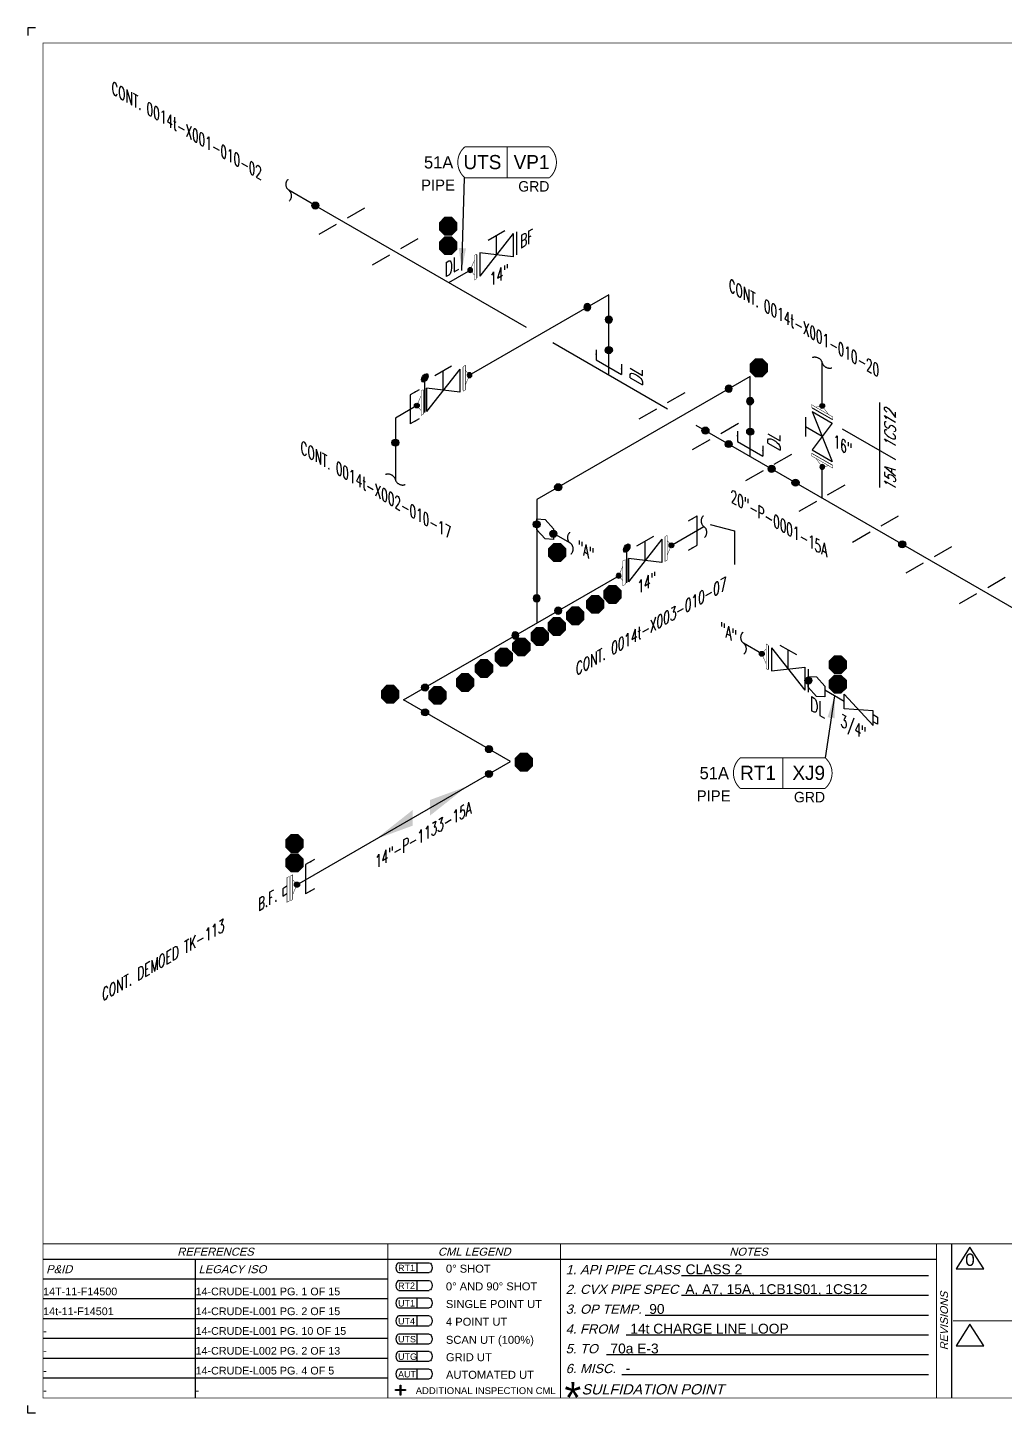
# Model space of a CAD drawing. Header units: inches. Extents: x 0 to 17.2, y 0 to 11.2.
# Drawn here: x 0 to 7.93, y 0 to 11.25 of the extents above; entities that cross this region are included whole.
import ezdxf
from ezdxf.enums import TextEntityAlignment as Align

# ---------------------------------------------------------------- set-up
doc = ezdxf.new("R2010")
doc.units = ezdxf.units.IN
doc.header["$MEASUREMENT"] = 0
doc.linetypes.add('HIDDEN2', pattern=[0.1875, 0.125, -0.0625])
for name, color, linetype in [('3', 1, 'Continuous'), ('BORDER', 3, 'Continuous'), ('BORDERTEXT', 7, 'Continuous'), ('COMP', 1, 'Continuous'), ('Continuation', 7, 'Continuous'), ('DL', 20, 'Continuous'), ('FITTINGS', 4, 'Continuous'), ('FLOW', 1, 'Continuous'), ('PART_PCML', 7, 'Continuous'), ('PART_SelectedCML_RT', 132, 'Continuous'), ('PART_SelectedCML_UT', 132, 'Continuous'), ('PIPE-ANNO', 150, 'HIDDEN2'), ('TEXT', 7, 'Continuous'), ('UNAS.PIPE', 251, 'Continuous'), ('WELD POINTS', 41, 'Continuous'), ('Welds', 7, 'Continuous')]:
    doc.layers.add(name, color=color, linetype=linetype)
doc.layers.add('PIPE', color=7, linetype='Continuous', lineweight=30)
doc.styles.add('CMLPAS', font='')
doc.styles.add('FEASStandard', font='arial.ttf')
doc.styles.add('ISO30', font='simplex.shx', dxfattribs={"width": 0.85, "oblique": 30, "height": 0.075})
doc.styles.add('ISO330', font='romand.shx', dxfattribs={"width": 0.85, "height": 0.05})
doc.styles.add('PART_Standard', font='romans', dxfattribs={"width": 0.8, "height": 0.09})
doc.styles.add('Richmond', font='arial.ttf')
doc.styles.add('SIMPLEX', font='ROMANS')
doc.styles.get("Standard").update_dxf_attribs({"font": 'arial.ttf'})
doc.styles.get('CMLPAS').set_extended_font_data('Cordia New')
doc.dimstyles.new('Richmond', dxfattribs={"dimtxt": 0.18, "dimasz": 0.18, "dimexe": 0.18, "dimexo": 0.0625, "dimgap": 0.09, "dimtad": 0, "dimtih": 1, "dimtoh": 1, "dimdec": 4, "dimzin": 0, "dimdsep": 46, "dimtxsty": 'Richmond', "dimcen": 0.09, "dimadec": 0, "dimazin": 0, "dimtfac": 1, "dimtdec": 4, "dimtofl": 0, "dimtmove": 0, "dimatfit": 3, "dimfxl": 1, "dimtolj": 1, "dimtzin": 0, "dimarcsym": 0})
doc.dimstyles.get("Standard").update_dxf_attribs({"dimtxt": 0.18, "dimasz": 0.18, "dimexe": 0.18, "dimexo": 0.0625, "dimgap": 0.09, "dimtad": 0, "dimtih": 1, "dimtoh": 1, "dimdec": 4, "dimzin": 0, "dimdsep": 46, "dimtxsty": 'Standard', "dimcen": 0.09, "dimadec": 0, "dimazin": 0, "dimtfac": 1, "dimtdec": 4, "dimtofl": 0, "dimtmove": 0, "dimatfit": 3, "dimfxl": 1, "dimtolj": 1, "dimtzin": 0, "dimarcsym": 0})

# ---------------------------------------------------------------- blocks, each defined once
blk = doc.blocks.new('Border')
h = blk.add_hatch(color=256)
h.dxf.hatch_style = 1
h.paths.add_polyline_path([(3.147, 0.317), (3.11, 0.317), (3.11, 0.31), (3.147, 0.31), (3.147, 0.273), (3.154, 0.273), (3.154, 0.31), (3.191, 0.31), (3.191, 0.317), (3.154, 0.317), (3.154, 0.354), (3.147, 0.354)])
blk.add_line((5.432, 1.244), (7.435, 1.244))
for points in [[(5.43, 1.083), (7.435, 1.083)], [(5.136, 0.922), (7.435, 0.922)], [(4.982, 0.762), (7.435, 0.762)], [(4.822, 0.601), (7.435, 0.601)], [(3.147, 0.317), (3.147, 0.354), (3.154, 0.354), (3.154, 0.317)], [(4.947, 0.44), (7.435, 0.44)], [(3.147, 0.31), (3.11, 0.31), (3.11, 0.317), (3.147, 0.317)], [(3.154, 0.31), (3.154, 0.273), (3.147, 0.273), (3.147, 0.31)], [(3.154, 0.317), (3.191, 0.317), (3.191, 0.31), (3.154, 0.31)]]:
    blk.add_lwpolyline(points)
at = {"layer": 'BORDER'}
for p, q in [((7.625, 0.25), (7.625, 1.5)), ((7.5, 1.375), (0.25, 1.375)), ((1.487, 0.25), (1.487, 1.375)), ((1.487, 1.214), (0.25, 1.214)), ((3.048, 1.214), (1.487, 1.214)), ((1.487, 1.054), (0.25, 1.054)), ((3.048, 1.054), (1.487, 1.054)), ((1.487, 0.893), (0.25, 0.893)), ((3.048, 0.893), (1.487, 0.893)), ((1.487, 0.732), (0.25, 0.732)), ((3.048, 0.732), (1.487, 0.732)), ((1.487, 0.571), (0.25, 0.571)), ((3.048, 0.571), (1.487, 0.571)), ((1.487, 0.411), (0.25, 0.411)), ((3.048, 0.411), (1.487, 0.411))]:
    blk.add_line(p, q, dxfattribs=at)
at = {"layer": 'BORDER', "const_width": 0.005}
blk.add_lwpolyline([(0.25, 0.25), (17.25, 0.25), (17.25, 11.25), (0.25, 11.25)], close=True, dxfattribs=at)
at = {"layer": 'BORDER', "const_width": 0.00833}
for points in [[(17.25, 1.5), (0.25, 1.5)], [(3.048, 0.25), (3.048, 1.5)], [(4.45, 0.25), (4.45, 1.5)], [(7.5, 0.25), (7.5, 1.5)], [(7.634, 0.875), (10.375, 0.875)]]:
    blk.add_lwpolyline(points, dxfattribs=at)
at = {"layer": 'BORDERTEXT', "color": 7, "linetype": 'Continuous'}
for p, q in [((3.137, 1.346), (3.383, 1.346)), ((3.137, 1.267), (3.383, 1.267)), ((3.137, 1.202), (3.383, 1.202)), ((3.137, 1.123), (3.383, 1.123))]:
    blk.add_line(p, q, dxfattribs=at)
at = {"layer": 'BORDERTEXT'}
for p, q in [((3.283, 1.346), (3.283, 1.267)), ((3.283, 1.202), (3.283, 1.123)), ((3.283, 1.059), (3.283, 0.98)), ((3.283, 1.059), (3.283, 0.98)), ((3.283, 0.915), (3.283, 0.836)), ((3.283, 0.915), (3.283, 0.836)), ((3.283, 0.768), (3.283, 0.689)), ((3.283, 0.768), (3.283, 0.689)), ((3.283, 0.626), (3.283, 0.548)), ((3.283, 0.626), (3.283, 0.548)), ((3.283, 0.483), (3.283, 0.405)), ((3.283, 0.483), (3.283, 0.405))]:
    blk.add_line(p, q, dxfattribs=at)
at = {"layer": 'BORDERTEXT', "color": 7}
for p, q in [((3.383, 1.059), (3.137, 1.059)), ((3.137, 0.98), (3.383, 0.98)), ((3.383, 0.915), (3.137, 0.915)), ((3.137, 0.836), (3.383, 0.836)), ((3.383, 0.768), (3.137, 0.768)), ((3.137, 0.689), (3.383, 0.689)), ((3.383, 0.626), (3.137, 0.626)), ((3.137, 0.548), (3.383, 0.548)), ((3.383, 0.483), (3.137, 0.483)), ((3.137, 0.405), (3.383, 0.405))]:
    blk.add_line(p, q, dxfattribs=at)
at = {"layer": 'BORDERTEXT'}
for centre in [(3.137, 1.307), (3.137, 1.163), (3.137, 1.02), (3.137, 0.876), (3.137, 0.729), (3.137, 0.587), (3.137, 0.444)]:
    blk.add_ellipse(centre, major_axis=(0, -0.0394), ratio=0.624439, start_param=3.141593, end_param=6.283185, dxfattribs=at)
at = {"layer": 'BORDERTEXT', "extrusion": (0, 0, -1)}
for centre in [(3.383, 1.307), (3.383, 1.163), (3.383, 1.02), (3.383, 0.876), (3.383, 0.729), (3.383, 0.587), (3.383, 0.444)]:
    blk.add_ellipse(centre, major_axis=(0, -0.0394), ratio=0.624439, start_param=3.141593, end_param=6.283185, dxfattribs=at)
at = {"layer": 'BORDERTEXT', "style": 'FEASStandard', "oblique": 15}
for s, p in [('REFERENCES', (1.649, 1.437)), ('CML LEGEND', (3.749, 1.437)), ('NOTES', (5.975, 1.437))]:
    blk.add_text(s, height=0.065, dxfattribs=at).set_placement(p, align=Align.MIDDLE)
for s, p in [('P&ID', (0.275, 1.295)), ('LEGACY ISO', (1.512, 1.295))]:
    blk.add_text(s, height=0.065, dxfattribs=at).set_placement(p, align=Align.MIDDLE_LEFT)
at = {"layer": 'BORDERTEXT', "style": 'FEASStandard'}
for s, height, p in [('RT1', 0.0518, (3.131, 1.279)), ('0%%D SHOT', 0.0648, (3.519, 1.267)), ('RT2', 0.0518, (3.131, 1.135)), ('0%%D AND 90%%D SHOT', 0.0648, (3.519, 1.123)), ('UT1', 0.0518, (3.131, 0.992)), ('SINGLE POINT UT', 0.0648, (3.519, 0.98)), ('4 POINT UT', 0.0648, (3.519, 0.836)), ('UT4', 0.0518, (3.131, 0.847)), ('UTS', 0.0518, (3.131, 0.701)), ('SCAN UT (100%%%)', 0.0648, (3.519, 0.689)), ('UTG', 0.0518, (3.131, 0.559)), ('GRID UT', 0.0648, (3.519, 0.548)), ('AUT', 0.0518, (3.131, 0.416)), ('AUTOMATED UT', 0.0648, (3.519, 0.405)), ('ADDITIONAL INSPECTION CML', 0.055, (3.274, 0.281))]:
    blk.add_text(s, height=height, dxfattribs=at).set_placement(p)
at = {"layer": 'BORDERTEXT', "style": 'FEASStandard', "oblique": 15}
for s, height, p in [('1. API PIPE CLASS', 0.075, (4.491, 1.254)), ('2. CVX PIPE SPEC', 0.075, (4.491, 1.094)), ('3. OP TEMP.', 0.075, (4.491, 0.933)), ('4. FROM ', 0.075, (4.491, 0.772)), ('5. TO ', 0.075, (4.491, 0.612)), ('6. MISC. ', 0.075, (4.491, 0.451)), ('SULFIDATION POINT', 0.08333, (4.619, 0.278))]:
    blk.add_text(s, height=height, dxfattribs=at).set_placement(p)
blk.add_text('REVISIONS', height=0.0625, rotation=90, dxfattribs=at).set_placement((7.562, 0.875), align=Align.MIDDLE)
at = {"layer": 'BORDERTEXT', "insert": (4.481, 0.378), "char_height": 0.25, "attachment_point": 1, "style": 'FEASStandard'}
blk.add_mtext('*', dxfattribs=at)
blk = doc.blocks.new('BORDER TEXT')
at = {"layer": 'BORDERTEXT'}
for tag, p, height, style in [('API_PIPE_CLASS', (5.464, 1.254), 0.08, 'Richmond'), ('MATERIAL1', (12.263, 1.211), 0.08, 'Richmond'), ('P&ID_#1', (0.25, 1.083), 0.0625, 'FEASStandard'), ('LINE_#1', (1.487, 1.083), 0.0625, 'FEASStandard'), ('CVX_PIPE_SPEC', (5.462, 1.093), 0.08, 'Richmond'), ('OP_TEMP', (5.169, 0.932), 0.08, 'Richmond'), ('MATERIAL2', (12.263, 1.04), 0.08, 'Richmond'), ('P&ID_#2', (0.25, 0.922), 0.0625, 'FEASStandard'), ('LINE_#2', (1.487, 0.922), 0.0625, 'FEASStandard'), ('MATERIAL3', (12.263, 0.868), 0.08, 'Richmond'), ('P&ID_#3', (0.25, 0.762), 0.0625, 'FEASStandard'), ('LINE_#3', (1.487, 0.762), 0.0625, 'FEASStandard'), ('FROM', (5.015, 0.772), 0.08, 'Richmond'), ('TO', (4.854, 0.611), 0.08, 'Richmond'), ('MATERIAL4', (12.263, 0.696), 0.08, 'Richmond'), ('P&ID_#4', (0.25, 0.601), 0.0625, 'FEASStandard'), ('LINE_#4', (1.487, 0.601), 0.0625, 'FEASStandard'), ('MATERIAL5', (12.263, 0.525), 0.08, 'Richmond'), ('P&ID_#5', (0.25, 0.44), 0.0625, 'FEASStandard'), ('LINE_#5', (1.487, 0.44), 0.0625, 'FEASStandard'), ('MISC', (4.979, 0.451), 0.08, 'Richmond'), ('INSULATION', (12.928, 0.414), 0.0625, 'FEASStandard'), ('P&ID_#6', (0.25, 0.28), 0.0625, 'FEASStandard'), ('LINE_#6', (1.487, 0.28), 0.0625, 'FEASStandard'), ('PWHT', (12.928, 0.281), 0.0625, 'FEASStandard')]:
    blk.add_attdef(tag, p, '', height=height, dxfattribs=dict(at, style=style))
at = {"layer": 'BORDERTEXT', "style": 'FEASStandard'}
for tag, p in [('DR.BY', (11.075, 0.562)), ('DR.BY_DATE', (11.95, 0.562)), ('CHK_BY', (11.075, 0.354)), ('CHK._BY_DATE', (11.95, 0.354))]:
    blk.add_attdef(tag, text='', height=0.1, dxfattribs=at).set_placement(p, align=Align.MIDDLE_CENTER)
at = {"layer": 'BORDERTEXT', "style": 'PART_Standard', "width": 0.8}
for tag, p in [('PLANT_NUMBER', (13.938, 0.384)), ('SYSTEM_NUMBER', (14.812, 0.384)), ('CIRCUIT_NUMBER', (15.688, 0.384)), ('SHEET_NUMBER', (16.5, 0.384)), ('REVISION', (17.062, 0.384))]:
    blk.add_attdef(tag, text='', height=0.15, dxfattribs=at).set_placement(p, align=Align.MIDDLE_CENTER)
blk = doc.blocks.new('3_VALVE_FLANGE_GATE_30')
at = {"color": 0, "linetype": 'ByBlock', "lineweight": -2}
blk.add_wipeout([(-0.162, -0.187), (-0.135, -0.172), (0, 0), (0.135, -0.016), (0.162, 0), (0.162, 0.187), (0.135, 0.172), (0, 0), (-0.135, 0.016), (-0.162, 0)], dxfattribs=at)
for p, q in [((0.135, 0.172), (-0.135, -0.172)), ((0.068, 0.195), (-0.068, 0.117)), ((0, 0), (0, 0.156)), ((0.135, 0.172), (0.135, -0.016)), ((0.162, 0.187), (0.162, 0)), ((-0.162, 0), (-0.162, -0.187)), ((-0.135, 0.016), (-0.135, -0.172)), ((0.135, -0.016), (-0.135, 0.016))]:
    blk.add_line(p, q, dxfattribs=at)
blk = doc.blocks.new('AM9A04')
at = {"linetype": 'Continuous', "const_width": 0.01}
blk.add_lwpolyline([(0, -0.289), (0, 0.289), (-0.05, 0.318), (-0.05, -0.26)], close=True, dxfattribs=at)
at = {"const_width": 0.01}
blk.add_lwpolyline([(-0.05, -0.144), (-0.15, 0.087), (-0.05, 0.202)], dxfattribs=at)
blk = doc.blocks.new('A09')
at = {"layer": 'Welds'}
h = blk.add_hatch(color=256, dxfattribs=at)
h.dxf.hatch_style = 1
h.paths.add_polyline_path([(-0.03, 0, 1), (0.03, 0, 1)])
blk.add_circle((0, 0), 0.03, dxfattribs=at)
blk = doc.blocks.new('*U14')
blk.add_wipeout([(0.052, -0.03), (0.017, -0.07), (0.017, -0.11), (0, -0.1), (0, 0.1), (0.017, 0.09), (0.017, 0.05)]).dxf.layer = 'COMP'
at = {"layer": '3', "xscale": 0.65, "yscale": 0.65, "zscale": 0.65}
blk.add_blockref('A09', (0.052, -0.03), dxfattribs=at)
at = {"layer": 'COMP', "xscale": 0.3466300616258731, "yscale": 0.3466300616258731, "zscale": 0.3466300616258731, "rotation": 180}
blk.add_blockref('AM9A04', (0, 0), dxfattribs=at)
blk = doc.blocks.new('1_Text_30')
at = {"layer": 'TEXT', "style": 'PART_Standard', "oblique": 30, "width": 0.8}
blk.add_attdef('TEXT', (0, 0), '', height=0.09, rotation=30, dxfattribs=at)
blk = doc.blocks.new('DL_30')
at = {"layer": 'DL', "style": 'ISO30', "oblique": 30, "width": 0.85}
blk.add_text('DL', height=0.1, rotation=30, dxfattribs=at).set_placement((-0.21, 0.037))
blk = doc.blocks.new('4_SUPPORT_I-BEAM_30')
at = {"color": 0, "linetype": 'ByBlock', "lineweight": -2}
for p, q in [((-0.044, 0.025), (-0.186, 0.107)), ((0.186, -0.107), (0.044, -0.025))]:
    blk.add_line(p, q, dxfattribs=at)
blk = doc.blocks.new('1_BREAK-PIPE_PIPE_00')
at = {"color": 0, "linetype": 'ByBlock', "lineweight": -2}
for centre, major_axis in [((0.03, -0.092), (0, 0.101)), ((-0.03, 0.092), (0, -0.101))]:
    blk.add_ellipse(centre, major_axis=major_axis, ratio=0.711978, start_param=0.427466, end_param=3.141593, dxfattribs=at)
blk = doc.blocks.new('1_Tilde_00')
at = {"layer": 'PIPE-ANNO', "xscale": -0.5000000000000001, "yscale": 0.5, "zscale": 0.5}
blk.add_blockref('1_BREAK-PIPE_PIPE_00', (0, 0), dxfattribs=at)
blk = doc.blocks.new('1_Cont_330')
at = {"layer": 'Continuation', "style": 'PART_Standard', "oblique": 330, "width": 0.8}
blk.add_attdef('CONT.', (0, 0), '', height=0.09, rotation=330, dxfattribs=at)
blk = doc.blocks.new('2_ELBOW_WELD_330')
at = {"linetype": 'ByBlock', "lineweight": -2}
h = blk.add_hatch(color=0, dxfattribs=at)
edge = h.paths.add_edge_path()
edge.add_arc((0.174, -0.1), 0.0286, 0, 360)
h = blk.add_hatch(color=0, dxfattribs=at)
edge = h.paths.add_edge_path()
edge.add_arc((0, -0.201), 0.0286, 0, 360)
at = {"color": 0, "linetype": 'ByBlock', "lineweight": -2}
for centre in [(0.174, -0.1), (0, -0.201)]:
    blk.add_circle(centre, 0.0286, dxfattribs=at)
blk = doc.blocks.new('2_WELD_SINGLE_00')
at = {"linetype": 'ByBlock', "lineweight": -2}
h = blk.add_hatch(color=0, dxfattribs=at)
edge = h.paths.add_edge_path()
edge.add_arc((0, 0), 0.0286, 0, 360)
at = {"color": 0, "linetype": 'ByBlock', "lineweight": -2}
blk.add_circle((0, 0), 0.0286, dxfattribs=at)
blk = doc.blocks.new('1_Tilde_30')
at = {"layer": 'PIPE-ANNO', "xscale": -0.5000000000000001, "yscale": 0.5000000000000001, "zscale": 0.5000000000000001, "rotation": 114.4010914305396}
blk.add_blockref('1_BREAK-PIPE_PIPE_00', (0, 0), dxfattribs=at)
blk = doc.blocks.new('2_BLIND_THREAD_PADDLE_30')
blk.add_wipeout([(-0.014, 0.086), (0.014, 0.102), (0.014, -0.086), (-0.014, -0.102)])
at = {"linetype": 'ByBlock', "lineweight": -2}
h = blk.add_hatch(color=0, dxfattribs=at)
edge = h.paths.add_edge_path()
edge.add_ellipse((0, 0.187), major_axis=(-0.0185, -0.032), ratio=0.57735, start_angle=0, end_angle=360)
at = {"color": 0, "linetype": 'ByBlock', "lineweight": -2}
for p, q in [((0, -0.094), (0, 0.157)), ((-0.014, -0.102), (-0.014, 0.086)), ((0.014, -0.086), (0.014, 0.102))]:
    blk.add_line(p, q, dxfattribs=at)
blk.add_ellipse((0, 0.187), major_axis=(-0.0185, -0.032), ratio=0.57735, dxfattribs=at)
blk = doc.blocks.new('1_Text_330')
at = {"layer": 'TEXT', "style": 'PART_Standard', "oblique": 330, "width": 0.8}
blk.add_attdef('3/4"', (0, 0), '', height=0.09, rotation=330, dxfattribs=at)
blk = doc.blocks.new('DL_Vert_30')
at = {"layer": 'DL', "style": 'ISO30', "oblique": 30, "width": 0.85}
blk.add_text('DL', height=0.1, rotation=90, dxfattribs=at).set_placement((0, 0))
blk = doc.blocks.new('*U87')
at = {"layer": 'PIPE-ANNO', "linetype": 'Continuous'}
for p, q in [((0.39, 0.164), (0.39, -0.527)), ((0.087, -0.05), (0.52, -0.3))]:
    blk.add_line(p, q, dxfattribs=at)
at = {"layer": 'TEXT', "style": 'PART_Standard', "oblique": 30, "width": 0.8}
blk.add_attdef('SPEC230', text='', height=0.09, rotation=90, dxfattribs=at).set_placement((0.52, 0.094), align=Align.RIGHT)
blk.add_attdef('SPEC130', (0.52, -0.559), '', height=0.09, rotation=90, dxfattribs=at)
blk = doc.blocks.new('2_TEE_WELD_30')
at = {"linetype": 'ByBlock', "lineweight": -2}
h = blk.add_hatch(color=0, dxfattribs=at)
edge = h.paths.add_edge_path()
edge.add_arc((0, 0.201), 0.0286, 0, 360)
h = blk.add_hatch(color=0, dxfattribs=at)
edge = h.paths.add_edge_path()
edge.add_arc((0.174, 0.1), 0.0286, 0, 360)
h = blk.add_hatch(color=0, dxfattribs=at)
edge = h.paths.add_edge_path()
edge.add_arc((0, -0.201), 0.0286, 0, 360)
at = {"color": 0, "linetype": 'ByBlock', "lineweight": -2}
for centre in [(0, 0.201), (0.174, 0.1), (0, -0.201)]:
    blk.add_circle(centre, 0.0286, dxfattribs=at)
blk = doc.blocks.new('1_Cont_30')
at = {"layer": 'Continuation', "style": 'PART_Standard', "oblique": 30, "width": 0.8}
blk.add_attdef('CONT', (0, 0), '', height=0.09, rotation=30, dxfattribs=at)
blk = doc.blocks.new('1_ARROW_FLOW_30')
at = {"color": 0, "linetype": 'ByBlock'}
blk.add_solid([(-0.15, -0.15), (0.15, 0.087), (-0.15, -0.023)], dxfattribs=at)
blk = doc.blocks.new('O-let 4')
at = {"layer": 'FITTINGS', "linetype": 'ByBlock'}
for p, q in [((-0.101, 0.042), (-0.034, 0.038)), ((-0.101, -0.046), (-0.101, 0.042)), ((-0.034, 0.038), (0.034, -0.038)), ((-0.034, -0.121), (-0.101, -0.046)), ((0.034, -0.038), (0.034, -0.125)), ((0.034, -0.125), (-0.034, -0.121))]:
    blk.add_line(p, q, dxfattribs=at)
blk = doc.blocks.new('Bleeder Valve 5')
at = {"layer": 'FITTINGS', "linetype": 'ByBlock'}
for p, q in [((0, 0), (0, 0.059)), ((0, 0.059), (0.236, -0.196)), ((0, -0.059), (0, 0)), ((0.236, -0.077), (0, -0.059)), ((0.236, -0.196), (0.236, -0.077)), ((0.236, -0.166), (0.236, -0.107)), ((0.236, -0.107), (0.271, -0.127)), ((0.271, -0.185), (0.236, -0.166)), ((0.271, -0.127), (0.271, -0.185))]:
    blk.add_line(p, q, dxfattribs=at)
blk = doc.blocks.new('DL_330')
at = {"layer": 'DL', "style": 'ISO330', "oblique": 330, "width": 0.85}
blk.add_text('DL', height=0.1, rotation=330, dxfattribs=at).set_placement((0, 0))
blk = doc.blocks.new('2_ELBOW_WELD_30')
at = {"linetype": 'ByBlock', "lineweight": -2}
h = blk.add_hatch(color=0, dxfattribs=at)
edge = h.paths.add_edge_path()
edge.add_arc((0.174, 0.1), 0.0286, 0, 360)
h = blk.add_hatch(color=0, dxfattribs=at)
edge = h.paths.add_edge_path()
edge.add_arc((0, -0.201), 0.0286, 0, 360)
at = {"color": 0, "linetype": 'ByBlock', "lineweight": -2}
for centre in [(0.174, 0.1), (0, -0.201)]:
    blk.add_circle(centre, 0.0286, dxfattribs=at)
blk = doc.blocks.new('PART_PCML')
blk.add_hatch(color=0).paths.add_polyline_path([(-0.07, -0.029), (-0.029, -0.07), (0.029, -0.07), (0.07, -0.029), (0.07, 0.029), (0.029, 0.07), (-0.029, 0.07), (-0.07, 0.029)])
at = {"color": 7, "const_width": 0.009}
blk.add_lwpolyline([(-0.07, 0.029), (-0.029, 0.07), (0.029, 0.07), (0.07, 0.029), (0.07, -0.029), (0.029, -0.07), (-0.029, -0.07), (-0.07, -0.029), (-0.07, 0.029), (-0.029, 0.07)], dxfattribs=at)
at = {"color": 18, "true_color": 0x000000}
blk.add_lwpolyline([(-0.029, 0.07), (-0.07, 0.029), (-0.07, -0.029), (-0.029, -0.07), (0.029, -0.07), (0.07, -0.029), (0.07, 0.029), (0.029, 0.07)], close=True, dxfattribs=at)
at = {"color": 7, "true_color": 0xffffff, "style": 'SIMPLEX', "width": 0.8, "flags": 1}
for tag, p in [('CIRCUIT', (-0.094, 0.089)), ('DM', (-0.053, -0.133)), ('TYPE', (-0.075, -0.204))]:
    blk.add_attdef(tag, p, '', height=0.0586, dxfattribs=at)
at = {"color": 7, "true_color": 0xffffff, "style": 'SIMPLEX', "width": 0.8}
blk.add_attdef('DMDISP', text='', height=0.0586, dxfattribs=at).set_placement((0, 0), align=Align.MIDDLE_CENTER)
blk = doc.blocks.new('CMLPAS')
at = {"const_width": 0.008}
blk.add_lwpolyline([(0.063, 0.125, 0.454441), (0.063, -0.125), (0.75, -0.125, 0.454441), (0.75, 0.125)], format="xyb", close=True, dxfattribs=at)
blk.add_lwpolyline([(0.406, -0.125), (0.406, 0.125)], dxfattribs=at)
at = {"style": 'CMLPAS', "flags": 1}
for tag, p in [('STATE', (0.75, 0.623)), ('DL', (0.75, 0.482)), ('CIRCUIT', (0.75, 0.341)), ('SUBSINTERVAL(MONTHS)', (-0.025, -0.335)), ('OLD_ID', (0.75, -0.337)), ('OLD_NDE', (0.75, -0.478)), ('OLD_ENTY', (0.741, -0.636)), ('SIZE', (0.747, -0.761)), ('SPEC', (0.747, -0.902)), ('JUSTIFY', (0.747, -1.043)), ('COMMENTS', (0.747, -1.185)), ('OLD_ASSET', (0.75, -1.326)), ('SCHED', (0.737, -1.469)), ('NOM_THICK', (0.752, -1.61)), ('CORR_ALLOW', (0.763, -1.745)), ('TML_STATUS', (0.772, -1.878)), ('FLOW_ORDER', (0.778, -2.13))]:
    blk.add_attdef(tag, text='', height=0.1, dxfattribs=at).set_placement(p, align=Align.MIDDLE_RIGHT)
at = {"style": 'CMLPAS'}
for tag, height, p in [('CHILD', 0.25, (0.75, 0.269)), ('###', 0.115, (0.75, 0.002)), ('ACCESS', 0.085, (0.75, -0.195))]:
    blk.add_attdef(tag, text='', height=height, dxfattribs=at).set_placement(p, align=Align.MIDDLE_RIGHT)
at = {"color": 152, "style": 'CMLPAS'}
for tag, height, p in [('SPECIAL', 0.085, (0.405, 0.19)), ('DM-TYPE', 0.1, (-0.03, 0)), ('COMP', 0.09, (-0.017, -0.185))]:
    blk.add_attdef(tag, text='', height=height, dxfattribs=at).set_placement(p, align=Align.MIDDLE_RIGHT)
at = {"style": 'CMLPAS'}
blk.add_attdef('NDE', text='', height=0.115, dxfattribs=at).set_placement((0.206, 0.002), align=Align.MIDDLE_CENTER)
blk = doc.blocks.new('*U107')
at = {"color": 20, "linetype": 'ByBlock', "ltscale": 0.7}
blk.add_line((0.054, 0.15), (0.054, -0.087), dxfattribs=at)
for points in [[(0.126, 0.191), (0.054, 0.15)], [(0.126, -0.046), (0.054, -0.087)]]:
    blk.add_leader(points, dimstyle='Richmond', override={"dimasz": 0.04, "dimgap": 0.09, "dimtad": 0}, dxfattribs=at)
blk = doc.blocks.new('*U54')
at = {"color": 20, "linetype": 'ByBlock', "ltscale": 0.7}
blk.add_line((-0.103, 0.122), (0.103, 0.003), dxfattribs=at)
for points in [[(-0.103, 0.204), (-0.103, 0.122)], [(0.103, 0.086), (0.103, 0.003)]]:
    blk.add_leader(points, dimstyle='Richmond', override={"dimasz": 0.04, "dimgap": 0.09, "dimtad": 0}, dxfattribs=at)
blk = doc.blocks.new('*U88')
at = {"color": 20, "linetype": 'ByBlock', "ltscale": 0.7}
blk.add_line((-0.054, -0.15), (-0.054, 0.087), dxfattribs=at)
for points in [[(-0.126, 0.046), (-0.054, 0.087)], [(-0.126, -0.191), (-0.054, -0.15)]]:
    blk.add_leader(points, dimstyle='Richmond', override={"dimasz": 0.04, "dimgap": 0.09, "dimtad": 0}, dxfattribs=at)
blk = doc.blocks.new('*U86')
at = {"color": 20, "linetype": 'ByBlock', "ltscale": 0.7}
blk.add_line((0.054, 0.15), (0.054, -0.087), dxfattribs=at)
for points in [[(0.126, 0.191), (0.054, 0.15)], [(0.126, -0.046), (0.054, -0.087)]]:
    blk.add_leader(points, dimstyle='Richmond', override={"dimasz": 0.04, "dimgap": 0.09, "dimtad": 0}, dxfattribs=at)

msp = doc.modelspace()

# ---------------------------------------------------------------- hatches: boundary and pattern name
at = {"layer": 'UNAS.PIPE', "linetype": 'ByBlock', "lineweight": -2}
h = msp.add_hatch(color=256, dxfattribs=at)
edge = h.paths.add_edge_path()
edge.add_arc((2.984, 7.881), 0.0286, 0, 360)

# ---------------------------------------------------------------- linework, layer by layer
for p, q in [((0, 11.25), (0, 11.188)), ((0.062, 11.25), (0, 11.25)), ((3.917, 5.292), (3.051, 5.792)), ((0, 0), (0, 0.062)), ((0.062, 0), (0, 0))]:
    msp.add_line(p, q)
at = {"layer": 'BORDERTEXT'}
for points in [[(7.647, 1.349), (7.534, 1.173), (7.76, 1.173)], [(7.647, 0.724), (7.534, 0.548), (7.76, 0.548)]]:
    msp.add_lwpolyline(points, close=True, dxfattribs=at)
at = {"layer": 'PIPE'}
for p, q in [((2.334, 9.806), (4.045, 8.819)), ((3.417, 9.181), (3.967, 9.499)), ((4.716, 9.081), (3.21, 8.212)), ((4.716, 8.431), (4.716, 9.081)), ((4.261, 8.694), (5.192, 8.156)), ((5.863, 8.419), (4.131, 7.419)), ((5.863, 7.769), (5.863, 8.419)), ((6.448, 7.431), (6.448, 8.119)), ((5.423, 8.023), (14.807, 2.605)), ((4.131, 7.419), (4.131, 6.416))]:
    msp.add_line(p, q, dxfattribs=at)
at = {"layer": 'PIPE', "linetype": 'Continuous'}
for p, q in [((4.404, 7.064), (4.266, 7.143)), ((6.626, 5.78), (6.47, 5.87))]:
    msp.add_line(p, q, dxfattribs=at)
at = {"layer": 'UNAS.PIPE'}
for p, q in [((2.334, 9.806), (2.118, 9.931)), ((6.448, 8.119), (6.448, 8.53)), ((3.21, 8.212), (2.984, 8.081)), ((2.984, 8.081), (2.984, 7.581)), ((4.861, 6.838), (5.488, 7.199))]:
    msp.add_line(p, q, dxfattribs=at)
msp.add_lwpolyline([(5.538, 7.217), (5.735, 7.164), (5.735, 6.891)], dxfattribs=at)
at = {"layer": 'UNAS.PIPE', "linetype": 'ByBlock', "lineweight": -2}
msp.add_circle((2.984, 7.881), 0.0286, dxfattribs=at)

# ---------------------------------------------------------------- block references
for name, p in [('DL_30', (3.593, 9.185)), ('DL_Vert_30', (4.989, 8.336)), ('DL_Vert_30', (6.107, 7.805)), ('1_Tilde_00', (5.488, 7.199)), ('1_Tilde_00', (4.404, 7.064)), ('1_Tilde_00', (5.809, 6.253))]:
    msp.add_blockref(name, p)
at = {"xscale": -1}
for p in [(6.448, 8.53), (2.984, 7.581)]:
    msp.add_blockref('1_Tilde_30', p, dxfattribs=at)
at = {"layer": 'BORDER'}
msp.add_blockref('Border', (-0.125, -0.125), dxfattribs=at)
at = {"layer": 'BORDERTEXT'}
ref = msp.add_blockref('BORDER TEXT', (-0.125, -0.125), dxfattribs=at)
ref.add_attrib('MISC', '-', (4.854, 0.326), dxfattribs={"height": 0.08, "style": 'Richmond'})
ref.add_attrib('TO', '70a E-3', (4.729, 0.486), dxfattribs={"height": 0.08, "style": 'Richmond'})
ref.add_attrib('FROM', '14t CHARGE LINE LOOP', (4.89, 0.647), dxfattribs={"height": 0.08, "style": 'Richmond'})
ref.add_attrib('OP_TEMP', '90', (5.044, 0.807), dxfattribs={"height": 0.08, "style": 'Richmond'})
ref.add_attrib('CVX_PIPE_SPEC', 'A, A7, 15A, 1CB1S01, 1CS12', (5.337, 0.968), dxfattribs={"height": 0.08, "style": 'Richmond'})
ref.add_attrib('API_PIPE_CLASS', 'CLASS 2', (5.339, 1.129), dxfattribs={"height": 0.08, "style": 'Richmond'})
ref.add_attrib('LINE_#6', '-', (1.362, 0.155), dxfattribs={"height": 0.0625, "style": 'FEASStandard'})
ref.add_attrib('LINE_#5', '14-CRUDE-L005 PG. 4 OF 5', (1.362, 0.315), dxfattribs={"height": 0.0625, "style": 'FEASStandard'})
ref.add_attrib('LINE_#4', '14-CRUDE-L002 PG. 2 OF 13', (1.362, 0.476), dxfattribs={"height": 0.0625, "style": 'FEASStandard'})
ref.add_attrib('LINE_#3', '14-CRUDE-L001 PG. 10 OF 15', (1.362, 0.637), dxfattribs={"height": 0.0625, "style": 'FEASStandard'})
ref.add_attrib('LINE_#2', '14-CRUDE-L001 PG. 2 OF 15', (1.362, 0.797), dxfattribs={"height": 0.0625, "style": 'FEASStandard'})
ref.add_attrib('LINE_#1', '14-CRUDE-L001 PG. 1 OF 15', (1.362, 0.958), dxfattribs={"height": 0.0625, "style": 'FEASStandard'})
ref.add_attrib('P&ID_#6', '-', (0.125, 0.155), dxfattribs={"height": 0.0625, "style": 'FEASStandard'})
ref.add_attrib('P&ID_#5', '-', (0.125, 0.315), dxfattribs={"height": 0.0625, "style": 'FEASStandard'})
ref.add_attrib('P&ID_#4', '-', (0.125, 0.476), dxfattribs={"height": 0.0625, "style": 'FEASStandard'})
ref.add_attrib('P&ID_#3', '-', (0.125, 0.637), dxfattribs={"height": 0.0625, "style": 'FEASStandard'})
ref.add_attrib('P&ID_#2', '14t-11-F14501', (0.125, 0.797), dxfattribs={"height": 0.0625, "style": 'FEASStandard'})
ref.add_attrib('P&ID_#1', '14T-11-F14500', (0.125, 0.958), dxfattribs={"height": 0.0625, "style": 'FEASStandard'})
at = {"layer": 'Continuation'}
for name, p, values in [('1_Cont_330', (0.679, 10.716), {'CONT.': 'CONT. 0014t-X001-010-02'}), ('1_Cont_330', (5.689, 9.114), {'CONT.': 'CONT. 0014t-X001-010-20'}), ('1_Cont_330', (2.214, 7.797), {'CONT.': 'CONT. 0014t-X002-010-17'}), ('1_Cont_30', (0.603, 3.342), {'CONT': 'CONT. DEMOED TK-113'})]:
    msp.add_blockref(name, p, dxfattribs=at).add_auto_attribs(values)
at = {"layer": 'DL'}
for name, p in [('*U54', (4.716, 8.431)), ('*U54', (5.863, 7.769)), ('*U88', (5.488, 7.199)), ('*U86', (2.201, 4.305))]:
    msp.add_blockref(name, p, dxfattribs=at)
at = {"layer": 'FITTINGS', "xscale": -1}
for p in [(2.551, 9.681), (2.984, 9.431), (5.149, 8.181), (5.582, 7.931), (6.015, 7.681), (6.448, 7.431), (6.881, 7.181), (7.314, 6.931), (7.747, 6.681)]:
    msp.add_blockref('4_SUPPORT_I-BEAM_30', p, dxfattribs=at)
at = {"layer": 'FITTINGS'}
for name, p in [('O-let 4', (4.233, 7.22)), ('Bleeder Valve 5', (6.626, 5.78))]:
    msp.add_blockref(name, p, dxfattribs=at)
at = {"layer": 'FLOW'}
msp.add_blockref('1_ARROW_FLOW_30', (3.415, 5.003), dxfattribs=at)
at = {"layer": 'FLOW', "rotation": 180}
msp.add_blockref('1_ARROW_FLOW_30', (2.974, 4.748), dxfattribs=at)
at = {"layer": 'PART_PCML', "color": 96}
for p in [(3.412, 9.638), (6.574, 6.078), (2.165, 4.626)]:
    msp.add_blockref('PART_PCML', p, dxfattribs=at).add_auto_attribs({'DMDISP': '51A'})
at = {"layer": 'PART_PCML', "color": 13}
for p, values in [((3.412, 9.48), {'DMDISP': '85A'}), ((5.933, 8.489), {'DMDISP': '85A'}), ((4.297, 6.989), {'DMDISP': '85B'}), ((4.605, 6.568), {'DMDISP': '85A'}), ((4.444, 6.475), {'DMDISP': '85A'}), ((4.293, 6.388), {'DMDISP': '85A'}), ((4.155, 6.308), {'DMDISP': '85A'}), ((3.863, 6.14), {'DMDISP': '85A'}), ((4.006, 6.222), {'DMDISP': '85A'}), ((3.703, 6.047), {'DMDISP': '85A'}), ((3.549, 5.934), {'DMDISP': '85A'}), ((6.574, 5.92), {'DMDISP': '85A'}), ((2.941, 5.838), {'DMDISP': '85A'}), ((3.325, 5.829), {'DMDISP': '85A'}), ((4.026, 5.287), {'DMDISP': '85A'})]:
    msp.add_blockref('PART_PCML', p, dxfattribs=at).add_auto_attribs(values)
at = {"layer": 'PART_SelectedCML_RT'}
msp.add_blockref('CMLPAS', (5.721, 5.198), dxfattribs=at).add_auto_attribs({'###': 'XJ9', 'NDE': 'RT1', 'DM-TYPE': '51A', 'COMP': 'PIPE', 'ACCESS': 'GRD'})
at = {"layer": 'PART_SelectedCML_UT'}
msp.add_blockref('CMLPAS', (3.484, 10.157), dxfattribs=at).add_auto_attribs({'###': 'VP1', 'NDE': 'UTS', 'DM-TYPE': '51A', 'COMP': 'PIPE', 'ACCESS': 'GRD'})
at = {"layer": 'PIPE-ANNO'}
msp.add_blockref('1_Tilde_00', (2.118, 9.931), dxfattribs=at)
at = {"layer": 'TEXT'}
for name, p, values in [('1_Text_330', (5.705, 7.401), {'3/4"': '20"-P-0001-15A'}), ('1_Text_330', (4.464, 6.99), {'3/4"': '"A"'}), ('1_Text_330', (5.62, 6.326), {'3/4"': '"A"'}), ('1_Text_330', (6.597, 5.581), {'3/4"': '3/4"'}), ('1_Text_30', (2.819, 4.419), {'TEXT': '14"-P-1133-15A'})]:
    msp.add_blockref(name, p, dxfattribs=at).add_auto_attribs(values)
at = {"layer": 'UNAS.PIPE'}
msp.add_blockref('2_WELD_SINGLE_00', (2.334, 9.806), dxfattribs=at)
at = {"layer": 'WELD POINTS', "xscale": -1}
for p in [(4.716, 9.081), (5.863, 8.419)]:
    msp.add_blockref('2_ELBOW_WELD_330', p, dxfattribs=at)
at = {"layer": 'WELD POINTS'}
for name, p in [('2_WELD_SINGLE_00', (4.716, 8.632)), ('2_WELD_SINGLE_00', (5.5, 7.979)), ('2_ELBOW_WELD_30', (4.131, 7.419)), ('2_WELD_SINGLE_00', (6.231, 7.556)), ('2_WELD_SINGLE_00', (4.131, 7.218)), ('2_WELD_SINGLE_00', (4.266, 7.14)), ('2_WELD_SINGLE_00', (7.097, 7.056))]:
    msp.add_blockref(name, p, dxfattribs=at)
at = {"layer": 'WELD POINTS', "xscale": -1, "rotation": 300.0000000000001}
msp.add_blockref('2_TEE_WELD_30', (4.131, 6.416), dxfattribs=at)
at = {"layer": 'WELD POINTS'}
for p, rotation in [((3.051, 5.792), 59.99999999999999), ((3.917, 5.292), 240)]:
    msp.add_blockref('2_ELBOW_WELD_330', p, dxfattribs=dict(at, rotation=rotation))

# ---------------------------------------------------------------- texts
at = {"layer": 'BORDERTEXT', "style": 'FEASStandard'}
msp.add_attdef('0', text='', height=0.1, dxfattribs=at).set_placement((7.647, 1.247), align=Align.MIDDLE_CENTER)

# ---------------------------------------------------------------- leaders
at = {"layer": 'PART_SelectedCML_RT'}
msp.add_leader([(6.548, 5.825), (6.471, 5.323)], dimstyle='Standard', dxfattribs=at)

# ---------------------------------------------------------------- next in the draw order: block references
at = {"layer": 'FITTINGS'}
for p in [(3.805, 9.406), (3.372, 8.306), (5.01, 6.924)]:
    msp.add_blockref('3_VALVE_FLANGE_GATE_30', p, dxfattribs=at)
at = {"layer": 'FITTINGS', "rotation": 59.99999999999999}
msp.add_blockref('3_VALVE_FLANGE_GATE_30', (6.448, 7.931), dxfattribs=at)
at = {"layer": 'FITTINGS', "xscale": -1}
msp.add_blockref('3_VALVE_FLANGE_GATE_30', (6.172, 6.043), dxfattribs=at)

# ---------------------------------------------------------------- next in the draw order: wipeouts: each hides what was drawn before it
msp.add_wipeout([(2.104, 4.349), (2.15, 4.375), (2.15, 4.332), (2.185, 4.292), (2.15, 4.213), (2.15, 4.175), (2.104, 4.149), (2.104, 4.189), (2.069, 4.229), (2.104, 4.309)]).dxf.layer = 'COMP'

# ---------------------------------------------------------------- next in the draw order: linework, layer by layer
msp.add_line((2.185, 4.292), (3.917, 5.292))
at = {"layer": 'COMP', "linetype": 'Continuous', "const_width": 0.00347}
msp.add_lwpolyline([(2.121, 4.359), (2.121, 4.159), (2.104, 4.149), (2.104, 4.349)], close=True, dxfattribs=at)
at = {"layer": 'FITTINGS', "linetype": 'ByBlock'}
msp.add_lwpolyline([(2.104, 4.279), (2.07, 4.259), (2.07, 4.2), (2.104, 4.22)], dxfattribs=at)

# ---------------------------------------------------------------- next in the draw order: block references
msp.add_blockref('*U87', (6.523, 8.044)).add_auto_attribs({'SPEC130': '15A', 'SPEC230': '1CS12'})
at = {"layer": 'COMP', "ltscale": 0.65, "xscale": -1}
msp.add_blockref('*U14', (3.643, 9.312), dxfattribs=at)
at = {"layer": 'COMP', "ltscale": 0.65, "xscale": -1, "rotation": 180}
msp.add_blockref('*U14', (3.534, 8.399), dxfattribs=at)
at = {"layer": 'COMP', "ltscale": 0.65, "rotation": 180}
msp.add_blockref('*U14', (6.01, 6.136), dxfattribs=at)
at = {"layer": 'COMP', "xscale": -0.3466300616258731, "yscale": 0.3466300616258731, "zscale": 0.3466300616258731}
msp.add_blockref('AM9A04', (2.133, 4.262), dxfattribs=at)
at = {"layer": 'DL'}
msp.add_blockref('DL_330', (6.349, 5.712), dxfattribs=at)
at = {"layer": 'FITTINGS'}
for name, p in [('2_BLIND_THREAD_PADDLE_30', (3.223, 8.22)), ('2_BLIND_THREAD_PADDLE_30', (4.861, 6.838)), ('O-let 4', (6.436, 5.941))]:
    msp.add_blockref(name, p, dxfattribs=at)
at = {"layer": 'PART_PCML', "color": 13}
msp.add_blockref('PART_PCML', (2.165, 4.469), dxfattribs=at).add_auto_attribs({'DMDISP': '85A'})
at = {"layer": 'TEXT'}
for name, p, values in [('1_Text_30', (3.998, 9.455), {'TEXT': 'BF'}), ('1_Text_30', (3.751, 9.147), {'TEXT': '14"'}), ('1_Text_330', (6.54, 7.85), {'3/4"': '16"'}), ('1_Text_30', (1.869, 4.073), {'TEXT': 'B.F.'})]:
    msp.add_blockref(name, p, dxfattribs=at).add_auto_attribs(values)
at = {"layer": 'UNAS.PIPE'}
msp.add_blockref('1_Text_30', (4.948, 6.649), dxfattribs=at).add_auto_attribs({'TEXT': '14"'})
at = {"layer": 'WELD POINTS', "rotation": 59.99999999999999}
msp.add_blockref('2_TEE_WELD_30', (5.863, 7.769), dxfattribs=at)
at = {"layer": 'WELD POINTS'}
msp.add_blockref('2_WELD_SINGLE_00', (6.335, 5.949), dxfattribs=at)
at = {"layer": 'Welds', "xscale": 0.7, "yscale": 0.7, "zscale": 0.7}
msp.add_blockref('A09', (2.185, 4.292), dxfattribs=at)

# ---------------------------------------------------------------- next in the draw order: wipeouts: each hides what was drawn before it
for points in [[(6.448, 8.179), (6.396, 8.169), (6.361, 8.189), (6.361, 8.169), (6.534, 8.069), (6.534, 8.089), (6.5, 8.109)], [(5.224, 7.047), (5.19, 7.087), (5.19, 7.127), (5.172, 7.117), (5.172, 6.917), (5.19, 6.927), (5.19, 6.967)]]:
    msp.add_wipeout(points).dxf.layer = 'UNAS.PIPE'

# ---------------------------------------------------------------- next in the draw order: hatches: boundary and pattern name
at = {"layer": 'UNAS.PIPE'}
h = msp.add_hatch(color=256, dxfattribs=at)
h.dxf.hatch_style = 1
h.paths.add_polyline_path([(6.467, 8.179, 1), (6.428, 8.179, 1)])
h = msp.add_hatch(color=256, dxfattribs=at)
h.dxf.hatch_style = 1
h.paths.add_polyline_path([(5.244, 7.047, 1), (5.205, 7.047, 1)])

# ---------------------------------------------------------------- next in the draw order: linework, layer by layer
at = {"layer": 'PIPE', "linetype": 'Continuous'}
msp.add_line((5.958, 6.166), (5.809, 6.253), dxfattribs=at)
at = {"layer": 'UNAS.PIPE'}
for centre in [(6.448, 8.179), (5.224, 7.047)]:
    msp.add_circle(centre, 0.0195, dxfattribs=at)

# ---------------------------------------------------------------- next in the draw order: block references
at = {"layer": 'COMP', "ltscale": 0.65, "xscale": -1, "rotation": 59.99999999999987}
msp.add_blockref('*U14', (6.448, 7.744), dxfattribs=at)
at = {"layer": 'COMP', "ltscale": 0.65, "xscale": -1}
msp.add_blockref('*U14', (4.848, 6.83), dxfattribs=at)
at = {"layer": 'DL'}
msp.add_blockref('*U107', (3.05, 8.12), dxfattribs=at)
at = {"layer": 'UNAS.PIPE', "xscale": -0.3466300616258731, "yscale": 0.3466300616258731, "zscale": 0.3466300616258731, "rotation": 59.99999999999987}
msp.add_blockref('AM9A04', (6.448, 8.119), dxfattribs=at)
at = {"layer": 'UNAS.PIPE', "xscale": -0.3466300616258731, "yscale": 0.3466300616258731, "zscale": 0.3466300616258731}
msp.add_blockref('AM9A04', (5.172, 7.017), dxfattribs=at)

# ---------------------------------------------------------------- next in the draw order: leaders
at = {"layer": 'PART_SelectedCML_UT'}
msp.add_leader([(3.522, 9.28), (3.546, 10.032)], dimstyle='Standard', dxfattribs=at)

# ---------------------------------------------------------------- next in the draw order: linework, layer by layer
msp.add_line((3.051, 5.792), (4.783, 6.792))

# ---------------------------------------------------------------- next in the draw order: block references
at = {"layer": 'Continuation'}
msp.add_blockref('1_Cont_30', (4.449, 5.986), dxfattribs=at).add_auto_attribs({'CONT': 'CONT. 0014t-X003-010-07'})
at = {"layer": 'PART_PCML', "color": 13}
msp.add_blockref('PART_PCML', (4.746, 6.649), dxfattribs=at).add_auto_attribs({'DMDISP': '85A'})

# ---------------------------------------------------------------- next in the draw order: wipeouts: each hides what was drawn before it
msp.add_wipeout([(3.158, 8.182), (3.193, 8.142), (3.193, 8.102), (3.21, 8.112), (3.21, 8.312), (3.193, 8.302), (3.193, 8.262)]).dxf.layer = 'COMP'

# ---------------------------------------------------------------- next in the draw order: hatches: boundary and pattern name
at = {"layer": 'UNAS.PIPE'}
h = msp.add_hatch(color=256, dxfattribs=at)
h.dxf.hatch_style = 1
h.paths.add_polyline_path([(3.178, 8.182, -1), (3.139, 8.182, -1)])

# ---------------------------------------------------------------- next in the draw order: linework, layer by layer
msp.add_circle((3.158, 8.182), 0.0195, dxfattribs=at)

# ---------------------------------------------------------------- next in the draw order: block references
at = {"layer": 'UNAS.PIPE', "xscale": -0.3466300616258731, "yscale": 0.3466300616258731, "zscale": 0.3466300616258731, "rotation": 180}
msp.add_blockref('AM9A04', (3.21, 8.212), dxfattribs=at)

doc.saveas('drawing.dxf')
